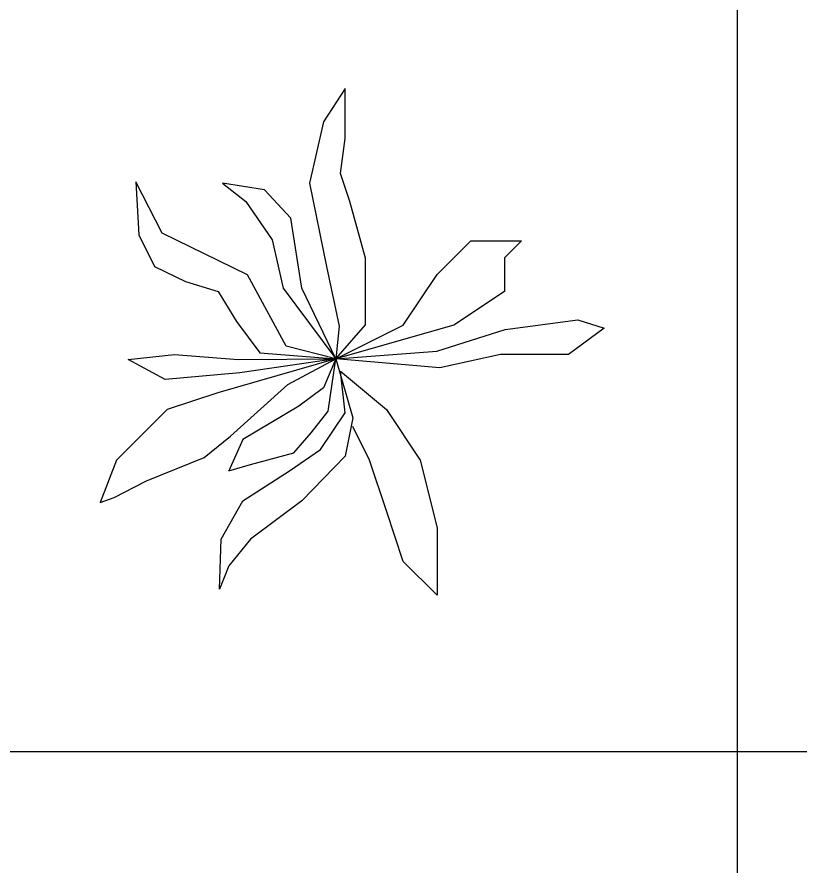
# Model space of a CAD drawing. Header units: inches. Extents: x 7658 to 73799, y 48 to 40262.
# Drawn here: x 51171 to 53297, y 2742 to 5049 of the extents above; entities that cross this region are included whole.
import ezdxf

# ---------------------------------------------------------------- set-up
doc = ezdxf.new("R2010")
doc.units = ezdxf.units.IN
doc.layers.add('www.cad-blocks.net', color=7, linetype='Continuous')

# ---------------------------------------------------------------- blocks, each defined once
blk = doc.blocks.new('A$C516926BB')
for p, q in [((41.7391, 38.5194), (41.7391, 2.361)), ((0, 2.361), (60.3118, 2.361)), ((41.7391, 2.361), (41.7391, 0))]:
    blk.add_line(p, q)
blk = doc.blocks.new('A$C10150FBB')
for p, q in [((0.6655, 1.3749), (0.6065, 1.2847)), ((0.6655, 1.2396), (0.6655, 1.3749)), ((0.6065, 1.2847), (0.5686, 1.1178)), ((0.6528, 1.1448), (0.6655, 1.2396)), ((0.6781, 1.0681), (0.6528, 1.1448)), ((0.0969, 1.1222), (0.1053, 0.9778)), ((0.1685, 0.9824), (0.0969, 1.1222)), ((0.4464, 1.0997), (0.3327, 1.1178)), ((0.3327, 1.1178), (0.3959, 1.0681)), ((0.5686, 1.1178), (0.6149, 0.8921)), ((0.518, 1.023), (0.4464, 1.0997)), ((0.3959, 1.0681), (0.4675, 0.9643)), ((0.7202, 0.9146), (0.6781, 1.0681)), ((0.5475, 0.8334), (0.518, 1.023)), ((0.1053, 0.9778), (0.1474, 0.8921)), ((0.4001, 0.8695), (0.1685, 0.9824)), ((0.4675, 0.9643), (0.497, 0.8334)), ((0.9147, 0.8699), (1.0062, 0.9615)), ((1.0062, 0.9615), (1.1436, 0.9615)), ((1.1436, 0.9615), (1.0978, 0.9157)), ((0.7202, 0.7341), (0.7202, 0.9146)), ((1.0978, 0.9157), (1.0978, 0.8241)), ((0.1474, 0.8921), (0.2316, 0.8515)), ((0.6149, 0.8921), (0.6486, 0.7297)), ((0.5054, 0.6755), (0.4001, 0.8695)), ((0.8231, 0.7326), (0.9147, 0.8699)), ((0.2316, 0.8515), (0.3201, 0.8244)), ((0.497, 0.8334), (0.64, 0.641)), ((0.64, 0.641), (0.5475, 0.8334)), ((0.3201, 0.8244), (0.3706, 0.7431)), ((1.0978, 0.8241), (0.9605, 0.7326)), ((0.3706, 0.7431), (0.4338, 0.6575)), ((1.0993, 0.7207), (1.2973, 0.7477)), ((1.2973, 0.7477), (1.3688, 0.7251)), ((0.64, 0.641), (0.7202, 0.7341)), ((0.9605, 0.7326), (0.64, 0.641)), ((0.64, 0.641), (0.8231, 0.7326)), ((0.6486, 0.7297), (0.64, 0.641)), ((0.914, 0.6619), (1.0993, 0.7207)), ((1.3688, 0.7251), (1.2719, 0.6529)), ((0.64, 0.641), (0.5054, 0.6755)), ((0.0758, 0.6393), (0.2021, 0.6529)), ((0.2021, 0.6529), (0.3749, 0.6393)), ((0.4338, 0.6575), (0.64, 0.641)), ((0.64, 0.641), (0.914, 0.6619)), ((1.0866, 0.6529), (0.9224, 0.6169)), ((1.2719, 0.6529), (1.0866, 0.6529)), ((0.1769, 0.5853), (0.0758, 0.6393)), ((0.64, 0.641), (0.3195, 0.5494)), ((0.3749, 0.6393), (0.64, 0.641)), ((0.64, 0.641), (0.379, 0.6033)), ((0.5096, 0.5717), (0.64, 0.641)), ((0.64, 0.641), (0.6065, 0.5627)), ((0.6191, 0.4995), (0.64, 0.641)), ((0.9224, 0.6169), (0.64, 0.641)), ((0.64, 0.641), (0.6865, 0.4814)), ((0.379, 0.6033), (0.1769, 0.5853)), ((0.6528, 0.6078), (0.7773, 0.5036)), ((0.6655, 0.495), (0.6528, 0.6078)), ((0.3538, 0.4318), (0.5096, 0.5717)), ((0.6065, 0.5627), (0.5391, 0.513)), ((0.3195, 0.5494), (0.1821, 0.5036)), ((0.5391, 0.513), (0.3874, 0.4228)), ((0.1821, 0.5036), (0.1363, 0.4579)), ((0.5728, 0.4408), (0.6191, 0.4995)), ((0.5981, 0.3957), (0.6655, 0.495)), ((0.7773, 0.5036), (0.8689, 0.3663)), ((0.6865, 0.4814), (0.6655, 0.3776)), ((0.1363, 0.4579), (0.0447, 0.3663)), ((0.5264, 0.3866), (0.5728, 0.4408)), ((0.7315, 0.3663), (0.6857, 0.4579)), ((0.2822, 0.3732), (0.3538, 0.4318)), ((0.3874, 0.4228), (0.3495, 0.337)), ((0.5138, 0.337), (0.5981, 0.3957)), ((0.1263, 0.31), (0.2822, 0.3732)), ((0.4085, 0.355), (0.5264, 0.3866)), ((0.6655, 0.3776), (0.5475, 0.2558)), ((0.0447, 0.3663), (0, 0.2513)), ((0.3495, 0.337), (0.4085, 0.355)), ((0.7773, 0.2289), (0.7315, 0.3663)), ((0.8689, 0.3663), (0.9147, 0.1831)), ((0.3874, 0.2558), (0.5138, 0.337)), ((0.0379, 0.2648), (0.1263, 0.31)), ((0, 0.2513), (0.0379, 0.2648)), ((0.3285, 0.152), (0.3874, 0.2558)), ((0.5475, 0.2558), (0.4085, 0.152)), ((0.8231, 0.0916), (0.7773, 0.2289)), ((0.9147, 0.1831), (0.9147, 0)), ((0.3243, 0.0167), (0.3285, 0.152)), ((0.4085, 0.152), (0.3495, 0.0798)), ((0.3495, 0.0798), (0.3243, 0.0167)), ((0.9147, 0), (0.8231, 0.0916))]:
    blk.add_line(p, q)

msp = doc.modelspace()

# ---------------------------------------------------------------- block references
at = {"xscale": 1000, "yscale": 1000, "zscale": 1000}
msp.add_blockref('A$C10150FBB', (51396.7, 3479.8), dxfattribs=at)
at = {"layer": 'www.cad-blocks.net', "color": 155, "true_color": 0x546d8e, "xscale": 1000, "yscale": 1000, "zscale": 1000}
msp.add_blockref('A$C516926BB', (11386.7, 694.4), dxfattribs=at)

doc.saveas('drawing.dxf')
